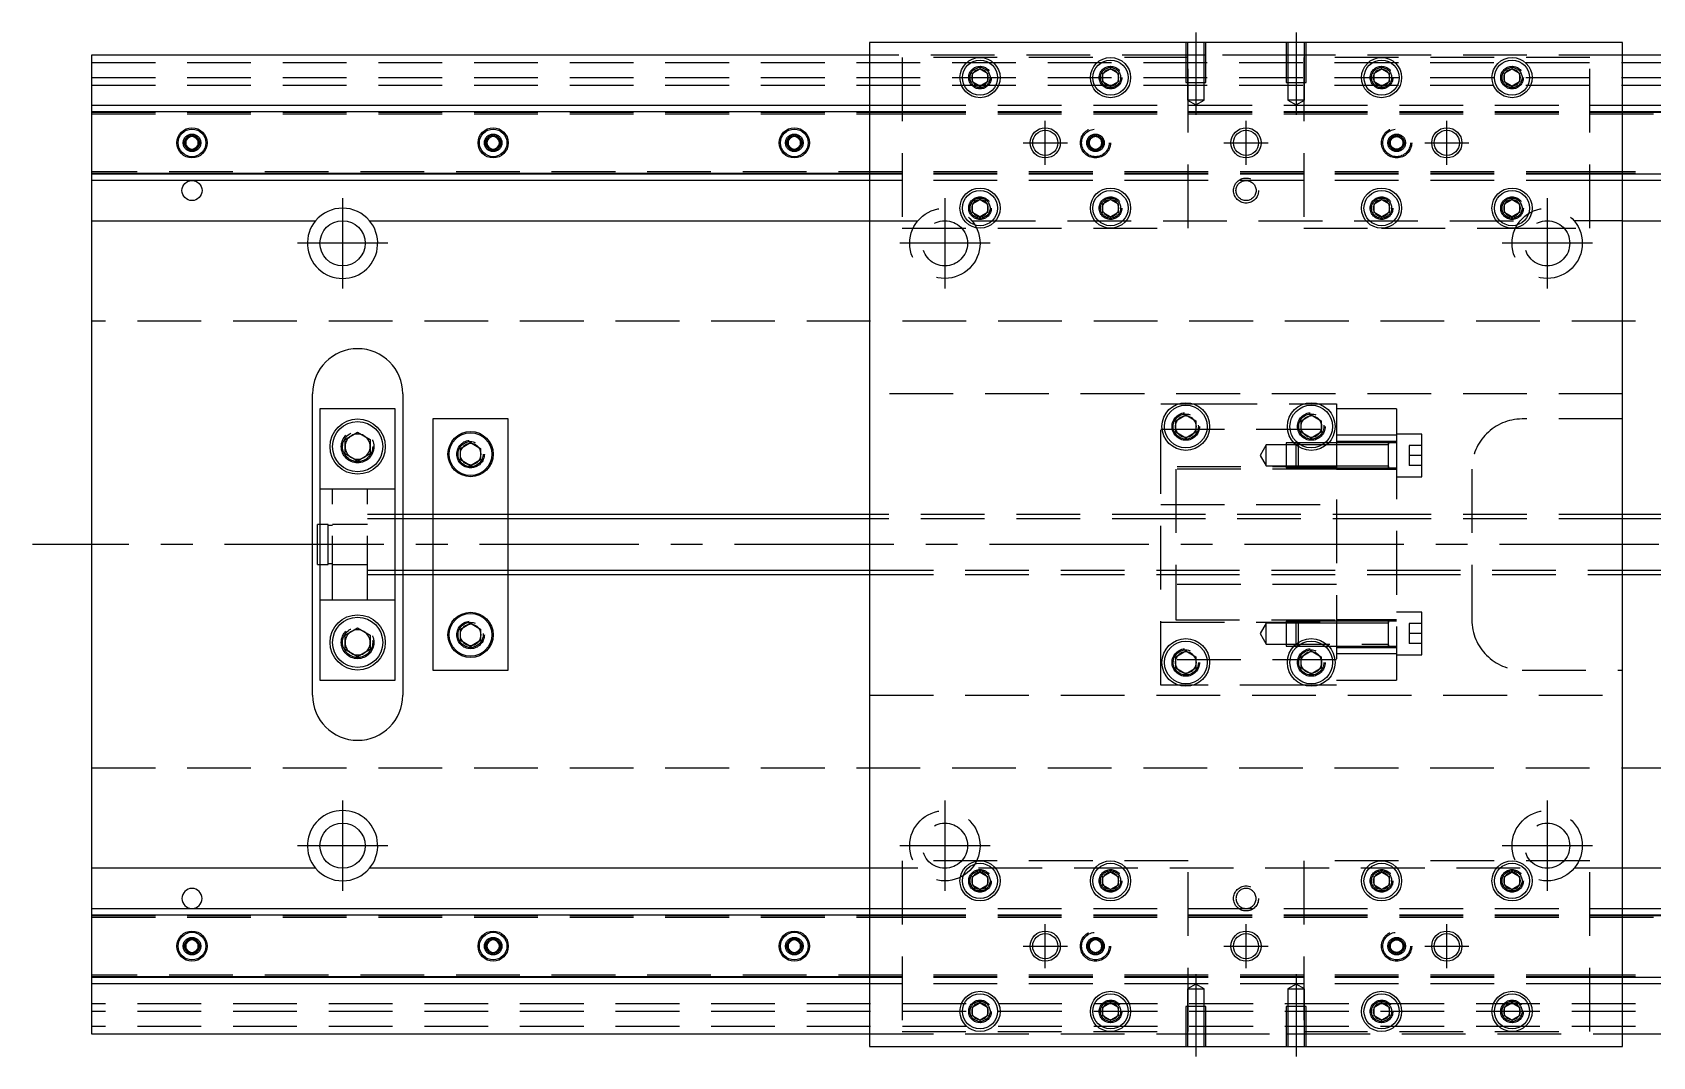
# Model space of a CAD drawing. Extents: x -12 to 611, y -255 to 102.
# Drawn here: x -11.8 to 311, y -102 to 102 of the extents above; entities that cross this region are included whole.
import ezdxf

# ---------------------------------------------------------------- set-up
doc = ezdxf.new("R2010")
doc.units = 0
doc.linetypes.add('CENTER', pattern=[50.8, 31.75, -6.35, 6.35, -6.35])
doc.linetypes.add('DASHED', pattern=[19.05, 12.7, -6.35])
doc.layers.get('0').update_dxf_attribs({"linetype": 'CONTINUOUS'})
doc.layers.add('CENTER', color=1, linetype='CENTER')

msp = doc.modelspace()

# ---------------------------------------------------------------- linework, layer by layer
at = {"color": 7, "linetype": 'CONTINUOUS'}
for p, q in [((0, 97.5), (0, 87.5)), ((155, 97.5), (0, 97.5)), ((305, 100), (155, 100)), ((155, 100), (155, -100)), ((305, -100), (305, 100)), ((460, 97.5), (305, 97.5)), ((175.5, 93.87), (177, 94.73)), ((175.5, 92.13), (175.5, 93.87)), ((177, 94.73), (178.5, 93.87)), ((178.5, 93.87), (178.5, 92.13)), ((201.5, 93.87), (203, 94.73)), ((201.5, 92.13), (201.5, 93.87)), ((203, 94.73), (204.5, 93.87)), ((204.5, 93.87), (204.5, 92.13)), ((255.5, 93.87), (257, 94.73)), ((255.5, 92.13), (255.5, 93.87)), ((257, 94.73), (258.5, 93.87)), ((258.5, 93.87), (258.5, 92.13)), ((281.5, 93.87), (283, 94.73)), ((281.5, 92.13), (281.5, 93.87)), ((283, 94.73), (284.5, 93.87)), ((284.5, 93.87), (284.5, 92.13)), ((177, 91.27), (175.5, 92.13)), ((178.5, 92.13), (177, 91.27)), ((203, 91.27), (201.5, 92.13)), ((204.5, 92.13), (203, 91.27)), ((257, 91.27), (255.5, 92.13)), ((258.5, 92.13), (257, 91.27)), ((283, 91.27), (281.5, 92.13)), ((284.5, 92.13), (283, 91.27)), ((0, 87.5), (155, 87.5)), ((0, 87.5), (0, 86.25)), ((305, 87.5), (460, 87.5)), ((0, 86.25), (0, 73.75)), ((0, 86.25), (155, 86.25)), ((305, 86.25), (460, 86.25)), ((18.75, 80.72), (20, 81.44)), ((18.75, 79.28), (18.75, 80.72)), ((20, 81.44), (21.25, 80.72)), ((21.25, 80.72), (21.25, 79.28)), ((78.75, 80.72), (80, 81.44)), ((78.75, 79.28), (78.75, 80.72)), ((80, 81.44), (81.25, 80.72)), ((81.25, 80.72), (81.25, 79.28)), ((138.75, 80.72), (140, 81.44)), ((138.75, 79.28), (138.75, 80.72)), ((140, 81.44), (141.25, 80.72)), ((141.25, 80.72), (141.25, 79.28)), ((20, 78.56), (18.75, 79.28)), ((21.25, 79.28), (20, 78.56)), ((80, 78.56), (78.75, 79.28)), ((81.25, 79.28), (80, 78.56)), ((140, 78.56), (138.75, 79.28)), ((141.25, 79.28), (140, 78.56)), ((155, 73.75), (0, 73.75)), ((0, 73.75), (0, 72.5)), ((155, 72.5), (0, 72.5)), ((0, 72.5), (0, 64.5)), ((460, 73.75), (305, 73.75)), ((460, 72.5), (305, 72.5)), ((175.5, 67.87), (177, 68.73)), ((175.5, 66.13), (175.5, 67.87)), ((177, 68.73), (178.5, 67.87)), ((178.5, 67.87), (178.5, 66.13)), ((201.5, 67.87), (203, 68.73)), ((201.5, 66.13), (201.5, 67.87)), ((203, 68.73), (204.5, 67.87)), ((204.5, 67.87), (204.5, 66.13)), ((255.5, 67.87), (257, 68.73)), ((255.5, 66.13), (255.5, 67.87)), ((257, 68.73), (258.5, 67.87)), ((258.5, 67.87), (258.5, 66.13)), ((281.5, 67.87), (283, 68.73)), ((281.5, 66.13), (281.5, 67.87)), ((283, 68.73), (284.5, 67.87)), ((284.5, 67.87), (284.5, 66.13)), ((177, 65.27), (175.5, 66.13)), ((178.5, 66.13), (177, 65.27)), ((203, 65.27), (201.5, 66.13)), ((204.5, 66.13), (203, 65.27)), ((257, 65.27), (255.5, 66.13)), ((258.5, 66.13), (257, 65.27)), ((283, 65.27), (281.5, 66.13)), ((284.5, 66.13), (283, 65.27)), ((0, 64.5), (44.64, 64.5)), ((0, 64.5), (0, -64.5)), ((55.36, 64.5), (155, 64.5)), ((305, 64.5), (404.64, 64.5)), ((44, -30), (44, 30)), ((62, 30), (62, 6)), ((60.5, 27), (45.5, 27)), ((45.5, 27), (45.5, -27)), ((60.5, -27), (60.5, 27)), ((68, 25), (68, 6)), ((83, 25), (68, 25)), ((83, 6), (83, 25)), ((216, 24.65), (218, 25.81)), ((216, 22.35), (216, 24.65)), ((218, 25.81), (220, 24.65)), ((220, 24.65), (220, 22.35)), ((241, 24.65), (243, 25.81)), ((241, 22.35), (241, 24.65)), ((243, 25.81), (245, 24.65)), ((245, 24.65), (245, 22.35)), ((50.5, 20.94), (53, 22.39)), ((50.5, 18.06), (50.5, 20.94)), ((53, 22.39), (55.5, 20.94)), ((55.5, 20.94), (55.5, 18.06)), ((73.5, 19.15), (75.5, 20.31)), ((75.5, 20.31), (77.5, 19.15)), ((218, 21.19), (216, 22.35)), ((220, 22.35), (218, 21.19)), ((243, 21.19), (241, 22.35)), ((245, 22.35), (243, 21.19)), ((53, 16.61), (50.5, 18.06)), ((55.5, 18.06), (53, 16.61)), ((73.5, 16.85), (73.5, 19.15)), ((75.5, 15.69), (73.5, 16.85)), ((77.5, 16.85), (75.5, 15.69)), ((77.5, 19.15), (77.5, 16.85)), ((45, -4), (45, 4)), ((45.5, 4), (45, 4)), ((155, 6), (60.5, 6)), ((405, 6), (305, 6)), ((45, -4), (45.5, -4)), ((60.5, -6), (155, -6)), ((62, -6), (62, -30)), ((68, -6), (68, -25)), ((83, -25), (83, -6)), ((305, -6), (405, -6)), ((73.5, -16.85), (75.5, -15.69)), ((75.5, -15.69), (77.5, -16.85)), ((50.5, -18.06), (53, -16.61)), ((50.5, -20.94), (50.5, -18.06)), ((53, -16.61), (55.5, -18.06)), ((55.5, -18.06), (55.5, -20.94)), ((73.5, -19.15), (73.5, -16.85)), ((75.5, -20.31), (73.5, -19.15)), ((77.5, -19.15), (75.5, -20.31)), ((77.5, -16.85), (77.5, -19.15)), ((53, -22.39), (50.5, -20.94)), ((55.5, -20.94), (53, -22.39)), ((216, -22.35), (218, -21.19)), ((216, -24.65), (216, -22.35)), ((218, -21.19), (220, -22.35)), ((220, -22.35), (220, -24.65)), ((241, -22.35), (243, -21.19)), ((241, -24.65), (241, -22.35)), ((243, -21.19), (245, -22.35)), ((245, -22.35), (245, -24.65)), ((68, -25), (83, -25)), ((218, -25.81), (216, -24.65)), ((220, -24.65), (218, -25.81)), ((243, -25.81), (241, -24.65)), ((245, -24.65), (243, -25.81)), ((45.5, -27), (60.5, -27)), ((0, -64.5), (0, -72.5)), ((44.64, -64.5), (0, -64.5)), ((155, -64.5), (55.36, -64.5)), ((404.64, -64.5), (305, -64.5)), ((175.5, -66.13), (177, -65.27)), ((175.5, -67.87), (175.5, -66.13)), ((177, -65.27), (178.5, -66.13)), ((178.5, -66.13), (178.5, -67.87)), ((201.5, -66.13), (203, -65.27)), ((201.5, -67.87), (201.5, -66.13)), ((203, -65.27), (204.5, -66.13)), ((204.5, -66.13), (204.5, -67.87)), ((255.5, -66.13), (257, -65.27)), ((255.5, -67.87), (255.5, -66.13)), ((257, -65.27), (258.5, -66.13)), ((258.5, -66.13), (258.5, -67.87)), ((281.5, -66.13), (283, -65.27)), ((281.5, -67.87), (281.5, -66.13)), ((283, -65.27), (284.5, -66.13)), ((284.5, -66.13), (284.5, -67.87)), ((177, -68.73), (175.5, -67.87)), ((178.5, -67.87), (177, -68.73)), ((203, -68.73), (201.5, -67.87)), ((204.5, -67.87), (203, -68.73)), ((257, -68.73), (255.5, -67.87)), ((258.5, -67.87), (257, -68.73)), ((283, -68.73), (281.5, -67.87)), ((284.5, -67.87), (283, -68.73)), ((0, -72.5), (155, -72.5)), ((0, -72.5), (0, -73.75)), ((0, -73.75), (155, -73.75)), ((0, -73.75), (0, -86.25)), ((305, -72.5), (460, -72.5)), ((305, -73.75), (460, -73.75)), ((18.75, -79.28), (20, -78.56)), ((18.75, -80.72), (18.75, -79.28)), ((20, -78.56), (21.25, -79.28)), ((21.25, -79.28), (21.25, -80.72)), ((78.75, -79.28), (80, -78.56)), ((78.75, -80.72), (78.75, -79.28)), ((80, -78.56), (81.25, -79.28)), ((81.25, -79.28), (81.25, -80.72)), ((138.75, -79.28), (140, -78.56)), ((138.75, -80.72), (138.75, -79.28)), ((140, -78.56), (141.25, -79.28)), ((141.25, -79.28), (141.25, -80.72)), ((20, -81.44), (18.75, -80.72)), ((21.25, -80.72), (20, -81.44)), ((80, -81.44), (78.75, -80.72)), ((81.25, -80.72), (80, -81.44)), ((140, -81.44), (138.75, -80.72)), ((141.25, -80.72), (140, -81.44)), ((0, -86.25), (0, -87.5)), ((155, -86.25), (0, -86.25)), ((460, -86.25), (305, -86.25)), ((155, -87.5), (0, -87.5)), ((0, -87.5), (0, -97.5)), ((460, -87.5), (305, -87.5)), ((175.5, -92.13), (177, -91.27)), ((175.5, -93.87), (175.5, -92.13)), ((177, -91.27), (178.5, -92.13)), ((178.5, -92.13), (178.5, -93.87)), ((201.5, -92.13), (203, -91.27)), ((201.5, -93.87), (201.5, -92.13)), ((203, -91.27), (204.5, -92.13)), ((204.5, -92.13), (204.5, -93.87)), ((255.5, -92.13), (257, -91.27)), ((255.5, -93.87), (255.5, -92.13)), ((257, -91.27), (258.5, -92.13)), ((258.5, -92.13), (258.5, -93.87)), ((281.5, -92.13), (283, -91.27)), ((281.5, -93.87), (281.5, -92.13)), ((283, -91.27), (284.5, -92.13)), ((284.5, -92.13), (284.5, -93.87)), ((177, -94.73), (175.5, -93.87)), ((178.5, -93.87), (177, -94.73)), ((203, -94.73), (201.5, -93.87)), ((204.5, -93.87), (203, -94.73)), ((257, -94.73), (255.5, -93.87)), ((258.5, -93.87), (257, -94.73)), ((283, -94.73), (281.5, -93.87)), ((284.5, -93.87), (283, -94.73)), ((0, -97.5), (155, -97.5)), ((155, -100), (305, -100)), ((305, -97.5), (460, -97.5))]:
    msp.add_line(p, q, dxfattribs=at)
at = {"color": 3, "linetype": 'DASHED'}
for p, q in [((218, 97.5), (155, 97.5)), ((161.5, 97), (161.5, 63)), ((218.5, 97), (161.5, 97)), ((218, 100), (218, 92)), ((222, 97.5), (218, 97.5)), ((218.35, 100), (218.35, 92)), ((218.5, 63), (218.5, 97)), ((221.65, 92), (221.65, 100)), ((222, 92), (222, 100)), ((238, 97.5), (222, 97.5)), ((238, 100), (238, 92)), ((242, 97.5), (238, 97.5)), ((238.35, 100), (238.35, 92)), ((298.5, 97), (241.5, 97)), ((241.5, 97), (241.5, 63)), ((241.65, 92), (241.65, 100)), ((242, 92), (242, 100)), ((305, 97.5), (242, 97.5)), ((298.5, 63), (298.5, 97)), ((0, 96), (460, 96)), ((0, 93), (460, 93)), ((0, 91.5), (460, 91.5)), ((175, 93), (175.03, 93.35)), ((204.97, 93.33), (205, 93)), ((218, 92), (222, 92)), ((218.35, 92), (218.35, 88.5)), ((221.65, 88.5), (221.65, 92)), ((238, 92), (242, 92)), ((238.35, 92), (238.35, 88.5)), ((241.65, 88.5), (241.65, 92)), ((258.97, 93.33), (259, 93)), ((281, 93), (281.03, 93.35)), ((155, 87.5), (161.5, 87.5)), ((161.5, 87.5), (218.5, 87.5)), ((221.65, 88.5), (218.35, 88.5)), ((218.35, 88.5), (220, 87.55)), ((218.5, 87.5), (241.5, 87.5)), ((220, 87.55), (221.65, 88.5)), ((241.65, 88.5), (238.35, 88.5)), ((238.35, 88.5), (240, 87.55)), ((240, 87.55), (241.65, 88.5)), ((241.5, 87.5), (298.5, 87.5)), ((298.5, 87.5), (305, 87.5)), ((0, 86.11), (155, 86.11)), ((0, 86.1), (161.5, 86.1)), ((0, 85.8), (161.5, 85.8)), ((155, 86.25), (161.5, 86.25)), ((155, 86.11), (161.5, 86.11)), ((161.5, 86.25), (218.5, 86.25)), ((161.5, 86.11), (218.5, 86.11)), ((161.5, 86.1), (218.5, 86.1)), ((161.5, 86.1), (218.5, 86.1)), ((161.5, 85.8), (218.5, 85.8)), ((161.5, 85.8), (218.5, 85.8)), ((218.5, 86.25), (241.5, 86.25)), ((218.5, 86.11), (241.5, 86.11)), ((218.5, 86.1), (241.5, 86.1)), ((218.5, 85.8), (241.5, 85.8)), ((241.5, 86.25), (298.5, 86.25)), ((241.5, 86.11), (298.5, 86.11)), ((241.5, 86.1), (298.5, 86.1)), ((241.5, 86.1), (298.5, 86.1)), ((241.5, 85.8), (298.5, 85.8)), ((241.5, 85.8), (298.5, 85.8)), ((298.5, 86.25), (305, 86.25)), ((298.5, 86.11), (305, 86.11)), ((298.5, 86.1), (460, 86.1)), ((298.5, 85.8), (460, 85.8)), ((305, 86.11), (460, 86.11)), ((198.75, 80.72), (200, 81.44)), ((198.75, 79.28), (198.75, 80.72)), ((200, 81.44), (201.25, 80.72)), ((201.25, 80.72), (201.25, 79.28)), ((258.75, 80.72), (260, 81.44)), ((258.75, 79.28), (258.75, 80.72)), ((260, 81.44), (261.25, 80.72)), ((261.25, 80.72), (261.25, 79.28)), ((21.48, 80.26), (21.5, 80)), ((78.5, 80), (78.52, 80.22)), ((141.48, 80.26), (141.5, 80)), ((200, 78.56), (198.75, 79.28)), ((201.25, 79.28), (200, 78.56)), ((201.48, 80.26), (201.5, 80)), ((258.5, 80), (258.52, 80.25)), ((260, 78.56), (258.75, 79.28)), ((261.25, 79.28), (260, 78.56)), ((161.5, 74.2), (0, 74.2)), ((161.5, 73.9), (0, 73.9)), ((155, 73.89), (0, 73.89)), ((161.5, 73.89), (155, 73.89)), ((161.5, 73.75), (155, 73.75)), ((161.5, 72.5), (155, 72.5)), ((218.5, 74.2), (161.5, 74.2)), ((218.5, 73.9), (161.5, 73.9)), ((218.5, 73.89), (161.5, 73.89)), ((218.5, 73.75), (161.5, 73.75)), ((218.5, 72.5), (161.5, 72.5)), ((241.5, 74.2), (218.5, 74.2)), ((241.5, 73.9), (218.5, 73.9)), ((241.5, 73.89), (218.5, 73.89)), ((241.5, 73.75), (218.5, 73.75)), ((241.5, 72.5), (218.5, 72.5)), ((298.5, 74.2), (241.5, 74.2)), ((298.5, 73.9), (241.5, 73.9)), ((298.5, 73.89), (241.5, 73.89)), ((298.5, 73.75), (241.5, 73.75)), ((298.5, 72.5), (241.5, 72.5)), ((460, 74.2), (298.5, 74.2)), ((460, 73.9), (298.5, 73.9)), ((305, 73.89), (298.5, 73.89)), ((305, 73.75), (298.5, 73.75)), ((305, 72.5), (298.5, 72.5)), ((460, 73.89), (305, 73.89)), ((178.97, 67.33), (179, 67)), ((201, 67), (201.02, 67.3)), ((258.97, 67.33), (259, 67)), ((284.97, 67.33), (285, 67)), ((155, 64.5), (164.64, 64.5)), ((161.5, 63), (218.5, 63)), ((175.36, 64.5), (284.64, 64.5)), ((241.5, 63), (257, 63)), ((257, 63), (283, 63)), ((283, 63), (298.5, 63)), ((305, 64.5), (295.36, 64.5)), ((460, 44.5), (0, 44.5)), ((305, 30), (155, 30)), ((213, 28), (216.48, 28)), ((213, -28), (213, 28)), ((216.48, 28), (219.52, 28)), ((219.52, 28), (241.48, 28)), ((241.48, 28), (244.52, 28)), ((244.52, 28), (248, 28)), ((248, 28), (248, -28)), ((260, 27), (248, 27)), ((260, 27), (260, 21.75)), ((213, 23), (248, 23)), ((220.48, 23.79), (220.5, 23.5)), ((245.48, 23.79), (245.5, 23.5)), ((305, 25), (285, 25)), ((50, 19.5), (50.02, 19.85)), ((234, 19.85), (232.79, 17.75)), ((234, 15.65), (234, 19.85)), ((238, 19.85), (234, 19.85)), ((238, 20.25), (238, 15.25)), ((239.53, 20.25), (238, 20.25)), ((240, 19.85), (238, 19.85)), ((240.26, 20.25), (239.53, 20.25)), ((240.34, 20.19), (240, 19.85)), ((240, 19.82), (240, 19.85)), ((240.82, 19.85), (240, 19.85)), ((240, 15.65), (240, 19.82)), ((240.4, 20.25), (240.26, 20.25)), ((240.4, 20.25), (240.34, 20.19)), ((240.4, 20.25), (240.4, 20.14)), ((245.74, 20.25), (240.4, 20.25)), ((245.74, 20.25), (240.4, 20.25)), ((240.4, 20.14), (240.4, 19.52)), ((240.4, 19.52), (240.4, 15.25)), ((245.18, 19.85), (240.82, 19.85)), ((246.04, 19.85), (245.18, 19.85)), ((246.47, 20.25), (245.74, 20.25)), ((248, 19.85), (246.04, 19.85)), ((248, 20.25), (246.47, 20.25)), ((248, 20.25), (246.47, 20.25)), ((260, 21.75), (248, 21.75)), ((260, 20.5), (248, 20.5)), ((258.4, 20.25), (248, 20.25)), ((258.4, 19.85), (248, 19.85)), ((260, 20.25), (258.39, 20.25)), ((258.4, 15.25), (258.4, 20.25)), ((258.4, 19.85), (258.4, 20.25)), ((258.4, 15.25), (258.4, 20.25)), ((258.4, 20), (258.4, 20.25)), ((258.4, 20.25), (258.4, 20)), ((258.4, 15.51), (258.4, 20)), ((258.4, 15.65), (258.4, 19.85)), ((265, 22), (260, 22)), ((260, 21.75), (260, -21.75)), ((262.5, 19.75), (262.5, 17.75)), ((265, 19.75), (262.5, 19.75)), ((265, 13.5), (265, 22)), ((73, 18), (73.01, 18.25)), ((232.79, 17.75), (234, 15.65)), ((262.5, 17.75), (262.5, 15.75)), ((265, 17.75), (262.5, 17.75)), ((248, 15.5), (213, 15.5)), ((216, 15), (216, -15)), ((248, 15), (216, 15)), ((234, 15.65), (238, 15.65)), ((238, 15.65), (240, 15.65)), ((238, 15.25), (240.4, 15.25)), ((240, 15.65), (248, 15.65)), ((240, 15.65), (240.4, 15.25)), ((240.4, 15.25), (248, 15.25)), ((248, 15.65), (258.4, 15.65)), ((248, 15.25), (258.4, 15.25)), ((248, 15), (260, 15)), ((258.39, 15.25), (260, 15.25)), ((258.4, 15.25), (258.4, 15.65)), ((258.4, 15.25), (258.4, 15.51)), ((258.4, 15.51), (258.4, 15.25)), ((260, 13.5), (265, 13.5)), ((265, 15.75), (262.5, 15.75)), ((275, 15), (275, -15)), ((48, 11), (45.5, 11)), ((48, -11), (48, 11)), ((55, 11), (48, 11)), ((55, -11), (55, 11)), ((60.5, 11), (55, 11)), ((213, 8), (248, 8)), ((47.1, 4), (45.5, 4)), ((47.1, -4), (47.1, 4)), ((48, 3.8), (47.1, 3.8)), ((55, 4), (48, 4)), ((60.5, 6), (55, 6)), ((60.5, 5.12), (55, 5.12)), ((62, 6), (62, 5.12)), ((62, 5.12), (62, -5.13)), ((68, 6), (68, -6)), ((83, -6), (83, 6)), ((216, 6), (155, 6)), ((216, 5.12), (155, 5.12)), ((260, 6), (216, 6)), ((260, 5.12), (216, 5.12)), ((305, 6), (260, 6)), ((305, 5.12), (260, 5.12)), ((45.5, -4), (47.1, -4)), ((47.1, -3.8), (48, -3.8)), ((48, -4), (55, -4)), ((55, -5.13), (60.5, -5.13)), ((55, -6), (60.5, -6)), ((62, -5.13), (62, -6)), ((155, -5.13), (216, -5.13)), ((155, -6), (216, -6)), ((216, -5.13), (260, -5.13)), ((216, -6), (260, -6)), ((260, -5.13), (305, -5.13)), ((260, -6), (305, -6)), ((248, -8), (213, -8)), ((45.5, -11), (48, -11)), ((48, -11), (55, -11)), ((55, -11), (60.5, -11)), ((213, -15.5), (248, -15.5)), ((216, -15), (248, -15)), ((234, -15.65), (232.79, -17.75)), ((234, -19.85), (234, -15.65)), ((238, -15.65), (234, -15.65)), ((238, -15.25), (238, -20.25)), ((240.4, -15.25), (238, -15.25)), ((240, -15.65), (238, -15.65)), ((240.4, -15.25), (240, -15.65)), ((240, -19.85), (240, -15.65)), ((248, -15.65), (240, -15.65)), ((240.4, -15.25), (240.4, -19.52)), ((248, -15.25), (240.4, -15.25)), ((248, -15.25), (240.4, -15.25)), ((260, -15), (248, -15)), ((258.4, -15.25), (248, -15.25)), ((258.4, -15.65), (248, -15.65)), ((260, -15.25), (258.39, -15.25)), ((258.4, -20.25), (258.4, -15.25)), ((258.4, -20.25), (258.4, -15.25)), ((258.4, -15.51), (258.4, -15.25)), ((258.4, -15.25), (258.4, -15.51)), ((258.4, -20), (258.4, -15.51)), ((265, -13.5), (260, -13.5)), ((262.5, -15.75), (262.5, -17.75)), ((265, -15.75), (262.5, -15.75)), ((265, -22), (265, -13.5)), ((55.98, -19.14), (56, -19.5)), ((77.98, -17.71), (78, -18)), ((232.79, -17.75), (234, -19.85)), ((262.5, -17.75), (262.5, -19.75)), ((265, -17.75), (262.5, -17.75)), ((234, -19.85), (258.4, -19.85)), ((238, -20.25), (239.53, -20.25)), ((239.53, -20.25), (240.26, -20.25)), ((240, -19.85), (240.34, -20.19)), ((240.26, -20.25), (240.4, -20.25)), ((240.34, -20.19), (240.4, -20.25)), ((240.4, -19.52), (240.4, -20.14)), ((240.4, -20.14), (240.4, -20.25)), ((240.4, -20.25), (245.74, -20.25)), ((245.74, -20.25), (246.47, -20.25)), ((246.47, -20.25), (248, -20.25)), ((246.47, -20.25), (248, -20.25)), ((248, -20.25), (258.4, -20.25)), ((248, -20.5), (260, -20.5)), ((260, -21.75), (248, -21.75)), ((260, -21.75), (248, -21.75)), ((258.39, -20.25), (260, -20.25)), ((258.4, -20.25), (258.4, -20)), ((258.4, -20), (258.4, -20.25)), ((258.4, -20.25), (258.4, -20.25)), ((260, -21.75), (260, -27)), ((260, -22), (265, -22)), ((265, -19.75), (262.5, -19.75)), ((248, -23), (213, -23)), ((215.5, -23.5), (215.52, -23.2)), ((240.5, -23.5), (240.52, -23.2)), ((285, -25), (305, -25)), ((216.48, -28), (213, -28)), ((219.52, -28), (216.48, -28)), ((241.48, -28), (219.52, -28)), ((244.52, -28), (241.48, -28)), ((248, -28), (244.52, -28)), ((248, -27), (260, -27)), ((155, -30), (305, -30)), ((0, -44.5), (460, -44.5)), ((164.64, -64.5), (155, -64.5)), ((218.5, -63), (161.5, -63)), ((161.5, -63), (161.5, -97)), ((284.64, -64.5), (175.36, -64.5)), ((218.5, -97), (218.5, -63)), ((241.5, -63), (241.5, -97)), ((298.5, -63), (241.5, -63)), ((305, -64.5), (295.36, -64.5)), ((298.5, -97), (298.5, -63)), ((175, -67), (175.03, -66.65)), ((204.97, -66.67), (205, -67)), ((255, -67), (255.02, -66.7)), ((281, -67), (281.03, -66.65)), ((0, -73.89), (155, -73.89)), ((0, -73.9), (161.5, -73.9)), ((0, -74.2), (161.5, -74.2)), ((155, -72.5), (161.5, -72.5)), ((155, -73.75), (161.5, -73.75)), ((155, -73.89), (161.5, -73.89)), ((161.5, -72.5), (218.5, -72.5)), ((161.5, -73.75), (218.5, -73.75)), ((161.5, -73.89), (218.5, -73.89)), ((161.5, -73.9), (218.5, -73.9)), ((161.5, -74.2), (218.5, -74.2)), ((218.5, -72.5), (241.5, -72.5)), ((218.5, -73.75), (241.5, -73.75)), ((218.5, -73.89), (241.5, -73.89)), ((218.5, -73.9), (241.5, -73.9)), ((218.5, -74.2), (241.5, -74.2)), ((241.5, -72.5), (298.5, -72.5)), ((241.5, -73.75), (298.5, -73.75)), ((241.5, -73.89), (298.5, -73.89)), ((241.5, -73.9), (298.5, -73.9)), ((241.5, -74.2), (298.5, -74.2)), ((298.5, -72.5), (305, -72.5)), ((298.5, -73.75), (305, -73.75)), ((298.5, -73.89), (305, -73.89)), ((298.5, -73.9), (460, -73.9)), ((298.5, -74.2), (460, -74.2)), ((305, -73.89), (460, -73.89)), ((18.5, -80), (18.52, -79.78)), ((78.5, -80), (78.52, -79.78)), ((138.5, -80), (138.52, -79.78)), ((198.5, -80), (198.52, -79.78)), ((198.75, -79.28), (200, -78.56)), ((198.75, -80.72), (198.75, -79.28)), ((200, -78.56), (201.25, -79.28)), ((201.25, -79.28), (201.25, -80.72)), ((258.5, -80), (258.52, -79.75)), ((258.75, -79.28), (260, -78.56)), ((258.75, -80.72), (258.75, -79.28)), ((260, -78.56), (261.25, -79.28)), ((261.25, -79.28), (261.25, -80.72)), ((200, -81.44), (198.75, -80.72)), ((201.25, -80.72), (200, -81.44)), ((260, -81.44), (258.75, -80.72)), ((261.25, -80.72), (260, -81.44)), ((161.5, -85.8), (0, -85.8)), ((161.5, -86.1), (0, -86.1)), ((155, -86.11), (0, -86.11)), ((161.5, -86.11), (155, -86.11)), ((161.5, -86.25), (155, -86.25)), ((218.5, -85.8), (161.5, -85.8)), ((218.5, -85.8), (161.5, -85.8)), ((218.5, -86.1), (161.5, -86.1)), ((218.5, -86.1), (161.5, -86.1)), ((218.5, -86.11), (161.5, -86.11)), ((218.5, -86.25), (161.5, -86.25)), ((241.5, -85.8), (218.5, -85.8)), ((241.5, -86.1), (218.5, -86.1)), ((241.5, -86.11), (218.5, -86.11)), ((241.5, -86.25), (218.5, -86.25)), ((298.5, -85.8), (241.5, -85.8)), ((298.5, -85.8), (241.5, -85.8)), ((298.5, -86.1), (241.5, -86.1)), ((298.5, -86.1), (241.5, -86.1)), ((298.5, -86.11), (241.5, -86.11)), ((298.5, -86.25), (241.5, -86.25)), ((460, -85.8), (298.5, -85.8)), ((460, -86.1), (298.5, -86.1)), ((305, -86.11), (298.5, -86.11)), ((305, -86.25), (298.5, -86.25)), ((460, -86.11), (305, -86.11)), ((161.5, -87.5), (155, -87.5)), ((218.5, -87.5), (161.5, -87.5)), ((220, -87.55), (218.35, -88.5)), ((218.35, -88.5), (220, -88.5)), ((218.35, -88.5), (218.35, -92)), ((241.5, -87.5), (218.5, -87.5)), ((221.65, -88.5), (220, -87.55)), ((220, -88.5), (221.65, -88.5)), ((221.65, -92), (221.65, -88.5)), ((240, -87.55), (238.35, -88.5)), ((238.35, -88.5), (240, -88.5)), ((238.35, -88.5), (238.35, -92)), ((241.65, -88.5), (240, -87.55)), ((240, -88.5), (241.65, -88.5)), ((298.5, -87.5), (241.5, -87.5)), ((241.65, -92), (241.65, -88.5)), ((305, -87.5), (298.5, -87.5)), ((460, -91.5), (0, -91.5)), ((460, -93), (0, -93)), ((178.97, -92.67), (179, -93)), ((204.97, -92.67), (205, -93)), ((222, -92), (218, -92)), ((218, -92), (218, -100)), ((218.35, -92), (218.35, -100)), ((221.65, -100), (221.65, -92)), ((222, -100), (222, -92)), ((242, -92), (238, -92)), ((238, -92), (238, -100)), ((238.35, -92), (238.35, -100)), ((241.65, -100), (241.65, -92)), ((242, -100), (242, -92)), ((255, -93), (255.02, -92.7)), ((284.97, -92.67), (285, -93)), ((460, -96), (0, -96)), ((155, -97.5), (218, -97.5)), ((161.5, -97), (218.5, -97)), ((218, -97.5), (222, -97.5)), ((222, -97.5), (238, -97.5)), ((238, -97.5), (242, -97.5)), ((241.5, -97), (298.5, -97)), ((242, -97.5), (305, -97.5))]:
    msp.add_line(p, q, dxfattribs=at)
at = {"color": 3, "linetype": 'CONTINUOUS'}
for p, q in [((155, 5.12), (60.5, 5.12)), ((405, 5.12), (305, 5.12)), ((60.5, -5.13), (155, -5.13)), ((305, -5.13), (405, -5.13))]:
    msp.add_line(p, q, dxfattribs=at)
at = {"color": 7, "linetype": 'CONTINUOUS'}
for centre, radius in [((177, 93), 4), ((203, 93), 4), ((257, 93), 4), ((283, 93), 4), ((177, 93), 3.5), ((203, 93), 3.5), ((257, 93), 3.5), ((283, 93), 3.5), ((20, 80), 3), ((20, 80), 2.75), ((80, 80), 3), ((80, 80), 2.75), ((140, 80), 3), ((140, 80), 2.75), ((190, 80), 2.5), ((230, 80), 3), ((230, 80), 2.5), ((270, 80), 2.5), ((20, 70.5), 2), ((177, 67), 4), ((177, 67), 3.5), ((203, 67), 4), ((203, 67), 3.5), ((257, 67), 4), ((257, 67), 3.5), ((283, 67), 4), ((283, 67), 3.5), ((50, 60), 4.5), ((218, 23.5), 4.75), ((218, 23.5), 4.25), ((243, 23.5), 4.75), ((243, 23.5), 4.25), ((53, 19.5), 5.5), ((53, 19.5), 5), ((75.5, 18), 4.5), ((75.5, 18), 4.25), ((53, -19.5), 5.5), ((53, -19.5), 5), ((75.5, -18), 4.5), ((75.5, -18), 4.25), ((218, -23.5), 4.75), ((218, -23.5), 4.25), ((243, -23.5), 4.75), ((243, -23.5), 4.25), ((50, -60), 4.5), ((177, -67), 4), ((177, -67), 3.5), ((203, -67), 4), ((203, -67), 3.5), ((257, -67), 4), ((257, -67), 3.5), ((283, -67), 4), ((283, -67), 3.5), ((20, -80), 3), ((20, -80), 2.75), ((80, -80), 3), ((80, -80), 2.75), ((140, -80), 3), ((140, -80), 2.75), ((230, -80), 3), ((190, -80), 2.5), ((230, -80), 2.5), ((270, -80), 2.5), ((177, -93), 4), ((177, -93), 3.5), ((203, -93), 4), ((203, -93), 3.5), ((257, -93), 4), ((257, -93), 3.5), ((283, -93), 4), ((283, -93), 3.5)]:
    msp.add_circle(centre, radius, dxfattribs=at)
at = {"color": 3, "linetype": 'DASHED'}
for centre, radius in [((177, 93), 2.25), ((177, 93), 2), ((203, 93), 2.25), ((203, 93), 2), ((257, 93), 2.25), ((257, 93), 2), ((283, 93), 2.25), ((283, 93), 2), ((20, 80), 1.75), ((20, 80), 1.5), ((80, 80), 1.75), ((80, 80), 1.5), ((140, 80), 1.75), ((140, 80), 1.5), ((200, 80), 3), ((200, 80), 2.75), ((200, 80), 1.75), ((200, 80), 1.5), ((260, 80), 3), ((260, 80), 2.75), ((260, 80), 1.75), ((260, 80), 1.5), ((260, 80), 1.25), ((230, 70.5), 2.5), ((230, 70.5), 2), ((177, 67), 2.25), ((177, 67), 2), ((203, 67), 2.25), ((203, 67), 2), ((257, 67), 2.25), ((257, 67), 2), ((283, 67), 2.25), ((283, 67), 2), ((170, 60), 7), ((290, 60), 7), ((170, 60), 4.5), ((290, 60), 4.5), ((218, 23.5), 2.75), ((218, 23.5), 2.5), ((243, 23.5), 2.75), ((243, 23.5), 2.5), ((53, 19.5), 3.25), ((53, 19.5), 3), ((75.5, 18), 2.75), ((75.5, 18), 2.5), ((75.5, -18), 2.75), ((75.5, -18), 2.5), ((53, -19.5), 3.25), ((53, -19.5), 3), ((218, -23.5), 2.75), ((218, -23.5), 2.5), ((243, -23.5), 2.75), ((243, -23.5), 2.5), ((170, -60), 7), ((290, -60), 7), ((170, -60), 4.5), ((290, -60), 4.5), ((177, -67), 2.25), ((177, -67), 2), ((203, -67), 2.25), ((203, -67), 2), ((257, -67), 2.25), ((257, -67), 2), ((283, -67), 2.25), ((283, -67), 2), ((230, -70.5), 2.5), ((200, -80), 3), ((200, -80), 2.75), ((260, -80), 3), ((260, -80), 2.75), ((20, -80), 1.75), ((20, -80), 1.5), ((80, -80), 1.75), ((80, -80), 1.5), ((140, -80), 1.75), ((140, -80), 1.5), ((200, -80), 1.75), ((200, -80), 1.5), ((260, -80), 1.75), ((260, -80), 1.5), ((260, -80), 1.25), ((177, -93), 2.25), ((177, -93), 2), ((203, -93), 2.25), ((203, -93), 2), ((257, -93), 2.25), ((257, -93), 2), ((283, -93), 2.25), ((283, -93), 2)]:
    msp.add_circle(centre, radius, dxfattribs=at)
at = {"color": 3, "linetype": 'CONTINUOUS'}
for centre in [(190, 80), (270, 80), (190, -80), (270, -80)]:
    msp.add_circle(centre, 3, dxfattribs=at)
at = {"color": 7, "linetype": 'CONTINUOUS'}
for centre, radius, start, end in [((177, 93), 1.65, 155.38, 180), ((177, 93), 1.65, 144.62, 155.38), ((177, 93), 1.65, 95.38, 144.62), ((177, 93), 1.65, 84.62, 95.38), ((177, 93), 1.65, 35.38, 84.62), ((177, 93), 1.65, 24.62, 35.38), ((177, 93), 1.65, 335.38, 24.62), ((203, 93), 1.65, 155.38, 180), ((203, 93), 1.65, 144.62, 155.38), ((203, 93), 1.65, 95.38, 144.62), ((203, 93), 1.65, 84.62, 95.38), ((203, 93), 1.65, 35.38, 84.62), ((203, 93), 1.65, 24.62, 35.38), ((203, 93), 1.65, 335.38, 24.62), ((257, 93), 1.65, 155.38, 180), ((257, 93), 1.65, 144.62, 155.38), ((257, 93), 1.65, 95.38, 144.62), ((257, 93), 1.65, 84.62, 95.38), ((257, 93), 1.65, 35.38, 84.62), ((257, 93), 1.65, 24.62, 35.38), ((257, 93), 1.65, 335.38, 24.62), ((283, 93), 1.65, 155.38, 180), ((283, 93), 1.65, 144.62, 155.38), ((283, 93), 1.65, 95.38, 144.62), ((283, 93), 1.65, 84.62, 95.38), ((283, 93), 1.65, 35.38, 84.62), ((283, 93), 1.65, 24.62, 35.38), ((283, 93), 1.65, 335.38, 24.62), ((177, 93), 1.65, 180, 204.62), ((177, 93), 1.65, 204.62, 215.38), ((177, 93), 1.65, 215.38, 264.62), ((177, 93), 1.65, 264.62, 275.38), ((177, 93), 1.65, 275.38, 324.62), ((177, 93), 1.65, 324.62, 335.38), ((203, 93), 1.65, 180, 204.62), ((203, 93), 1.65, 204.62, 215.38), ((203, 93), 1.65, 215.38, 264.62), ((203, 93), 1.65, 264.62, 275.38), ((203, 93), 1.65, 275.38, 324.62), ((203, 93), 1.65, 324.62, 335.38), ((257, 93), 1.65, 180, 204.62), ((257, 93), 1.65, 204.62, 215.38), ((257, 93), 1.65, 215.38, 264.62), ((257, 93), 1.65, 264.62, 275.38), ((257, 93), 1.65, 275.38, 324.62), ((257, 93), 1.65, 324.62, 335.38), ((283, 93), 1.65, 180, 204.62), ((283, 93), 1.65, 204.62, 215.38), ((283, 93), 1.65, 215.38, 264.62), ((283, 93), 1.65, 264.62, 275.38), ((283, 93), 1.65, 275.38, 324.62), ((283, 93), 1.65, 324.62, 335.38), ((20, 80), 1.25, 120, 180), ((20, 80), 1.25, 60, 120), ((20, 80), 1.25, 0, 60), ((80, 80), 1.25, 120, 180), ((80, 80), 1.25, 60, 120), ((80, 80), 1.25, 0, 60), ((140, 80), 1.25, 120, 180), ((140, 80), 1.25, 60, 120), ((140, 80), 1.25, 0, 60), ((20, 80), 1.25, 180, 240), ((20, 80), 1.25, 240, 300), ((20, 80), 1.25, 300, 0), ((80, 80), 1.25, 180, 240), ((80, 80), 1.25, 240, 300), ((80, 80), 1.25, 300, 0), ((140, 80), 1.25, 180, 240), ((140, 80), 1.25, 240, 300), ((140, 80), 1.25, 300, 0), ((177, 67), 1.65, 144.62, 155.38), ((177, 67), 1.65, 95.38, 144.62), ((177, 67), 1.65, 84.62, 95.38), ((177, 67), 1.65, 35.38, 84.62), ((177, 67), 1.65, 24.62, 35.38), ((203, 67), 1.65, 144.62, 155.38), ((203, 67), 1.65, 95.38, 144.62), ((203, 67), 1.65, 84.62, 95.38), ((203, 67), 1.65, 35.38, 84.62), ((203, 67), 1.65, 24.62, 35.38), ((257, 67), 1.65, 144.62, 155.38), ((257, 67), 1.65, 95.38, 144.62), ((257, 67), 1.65, 84.62, 95.38), ((257, 67), 1.65, 35.38, 84.62), ((257, 67), 1.65, 24.62, 35.38), ((283, 67), 1.65, 144.62, 155.38), ((283, 67), 1.65, 95.38, 144.62), ((283, 67), 1.65, 84.62, 95.38), ((283, 67), 1.65, 35.38, 84.62), ((283, 67), 1.65, 24.62, 35.38), ((50, 60), 7, 40.0052, 139.9948), ((177, 67), 1.65, 155.38, 180), ((177, 67), 1.65, 180, 204.62), ((177, 67), 1.65, 204.62, 215.38), ((177, 67), 1.65, 215.38, 264.62), ((177, 67), 1.65, 264.62, 275.38), ((177, 67), 1.65, 275.38, 324.62), ((177, 67), 1.65, 324.62, 335.38), ((177, 67), 1.65, 335.38, 24.62), ((203, 67), 1.65, 155.38, 180), ((203, 67), 1.65, 180, 204.62), ((203, 67), 1.65, 204.62, 215.38), ((203, 67), 1.65, 215.38, 264.62), ((203, 67), 1.65, 264.62, 275.38), ((203, 67), 1.65, 275.38, 324.62), ((203, 67), 1.65, 324.62, 335.38), ((203, 67), 1.65, 335.38, 24.62), ((257, 67), 1.65, 155.38, 180), ((257, 67), 1.65, 180, 204.62), ((257, 67), 1.65, 204.62, 215.38), ((257, 67), 1.65, 215.38, 264.62), ((257, 67), 1.65, 264.62, 275.38), ((257, 67), 1.65, 275.38, 324.62), ((257, 67), 1.65, 324.62, 335.38), ((257, 67), 1.65, 335.38, 24.62), ((283, 67), 1.65, 155.38, 180), ((283, 67), 1.65, 180, 204.62), ((283, 67), 1.65, 204.62, 215.38), ((283, 67), 1.65, 215.38, 264.62), ((283, 67), 1.65, 264.62, 275.38), ((283, 67), 1.65, 275.38, 324.62), ((283, 67), 1.65, 324.62, 335.38), ((283, 67), 1.65, 335.38, 24.62), ((50, 60), 7, 139.9948, 40.0052), ((53, 30), 9, 90, 180), ((53, 30), 9, 0, 90), ((218, 23.5), 2.1, 162.2472, 180), ((218, 23.5), 2.1, 180, 197.7528), ((218, 23.5), 2.1, 137.7528, 162.2472), ((218, 23.5), 2.1, 197.7528, 222.2472), ((218, 23.5), 2.1, 102.2472, 137.7528), ((218, 23.5), 2.1, 77.7528, 102.2472), ((218, 23.5), 2.1, 42.2472, 77.7528), ((218, 23.5), 2.1, 17.7528, 42.2472), ((218, 23.5), 2.1, 317.7528, 342.2472), ((218, 23.5), 2.1, 342.2472, 17.7528), ((243, 23.5), 2.1, 162.2472, 180), ((243, 23.5), 2.1, 180, 197.7528), ((243, 23.5), 2.1, 137.7528, 162.2472), ((243, 23.5), 2.1, 197.7528, 222.2472), ((243, 23.5), 2.1, 102.2472, 137.7528), ((243, 23.5), 2.1, 77.7528, 102.2472), ((243, 23.5), 2.1, 42.2472, 77.7528), ((243, 23.5), 2.1, 17.7528, 42.2472), ((243, 23.5), 2.1, 317.7528, 342.2472), ((243, 23.5), 2.1, 342.2472, 17.7528), ((53, 19.5), 2.5, 120, 180), ((53, 19.5), 2.5, 180, 240), ((53, 19.5), 2.5, 60, 120), ((53, 19.5), 2.5, 0, 60), ((53, 19.5), 2.5, 300, 0), ((75.5, 18), 2.1, 137.7528, 162.2472), ((75.5, 18), 2.1, 102.2472, 137.7528), ((75.5, 18), 2.1, 77.7528, 102.2472), ((75.5, 18), 2.1, 42.2472, 77.7528), ((75.5, 18), 2.1, 17.7528, 42.2472), ((218, 23.5), 2.1, 222.2472, 257.7528), ((218, 23.5), 2.1, 257.7528, 282.2472), ((218, 23.5), 2.1, 282.2472, 317.7528), ((243, 23.5), 2.1, 222.2472, 257.7528), ((243, 23.5), 2.1, 257.7528, 282.2472), ((243, 23.5), 2.1, 282.2472, 317.7528), ((53, 19.5), 2.5, 240, 300), ((75.5, 18), 2.1, 162.2472, 180), ((75.5, 18), 2.1, 180, 197.7528), ((75.5, 18), 2.1, 197.7528, 222.2472), ((75.5, 18), 2.1, 222.2472, 257.7528), ((75.5, 18), 2.1, 282.2472, 317.7528), ((75.5, 18), 2.1, 317.7528, 342.2472), ((75.5, 18), 2.1, 342.2472, 17.7528), ((75.5, 18), 2.1, 257.7528, 282.2472), ((75.5, -18), 2.1, 102.2472, 137.7528), ((75.5, -18), 2.1, 77.7528, 102.2472), ((75.5, -18), 2.1, 42.2472, 77.7528), ((53, -19.5), 2.5, 120, 180), ((53, -19.5), 2.5, 60, 120), ((53, -19.5), 2.5, 0, 60), ((75.5, -18), 2.1, 162.2472, 180), ((75.5, -18), 2.1, 180, 197.7528), ((75.5, -18), 2.1, 137.7528, 162.2472), ((75.5, -18), 2.1, 197.7528, 222.2472), ((75.5, -18), 2.1, 17.7528, 42.2472), ((75.5, -18), 2.1, 317.7528, 342.2472), ((75.5, -18), 2.1, 342.2472, 17.7528), ((53, -19.5), 2.5, 180, 240), ((53, -19.5), 2.5, 240, 300), ((53, -19.5), 2.5, 300, 0), ((75.5, -18), 2.1, 222.2472, 257.7528), ((75.5, -18), 2.1, 257.7528, 282.2472), ((75.5, -18), 2.1, 282.2472, 317.7528), ((218, -23.5), 2.1, 137.7528, 162.2472), ((218, -23.5), 2.1, 102.2472, 137.7528), ((218, -23.5), 2.1, 77.7528, 102.2472), ((218, -23.5), 2.1, 42.2472, 77.7528), ((218, -23.5), 2.1, 17.7528, 42.2472), ((243, -23.5), 2.1, 137.7528, 162.2472), ((243, -23.5), 2.1, 102.2472, 137.7528), ((243, -23.5), 2.1, 77.7528, 102.2472), ((243, -23.5), 2.1, 42.2472, 77.7528), ((243, -23.5), 2.1, 17.7528, 42.2472), ((218, -23.5), 2.1, 162.2472, 180), ((218, -23.5), 2.1, 180, 197.7528), ((218, -23.5), 2.1, 197.7528, 222.2472), ((218, -23.5), 2.1, 222.2472, 257.7528), ((218, -23.5), 2.1, 257.7528, 282.2472), ((218, -23.5), 2.1, 282.2472, 317.7528), ((218, -23.5), 2.1, 317.7528, 342.2472), ((218, -23.5), 2.1, 342.2472, 17.7528), ((243, -23.5), 2.1, 162.2472, 180), ((243, -23.5), 2.1, 180, 197.7528), ((243, -23.5), 2.1, 197.7528, 222.2472), ((243, -23.5), 2.1, 222.2472, 257.7528), ((243, -23.5), 2.1, 257.7528, 282.2472), ((243, -23.5), 2.1, 282.2472, 317.7528), ((243, -23.5), 2.1, 317.7528, 342.2472), ((243, -23.5), 2.1, 342.2472, 17.7528), ((53, -30), 9, 180, 270), ((53, -30), 9, 270, 0), ((50, -60), 7, 319.9948, 220.0052), ((50, -60), 7, 220.0052, 319.9948), ((177, -67), 1.65, 155.38, 180), ((177, -67), 1.65, 180, 204.62), ((177, -67), 1.65, 144.62, 155.38), ((177, -67), 1.65, 204.62, 215.38), ((177, -67), 1.65, 95.38, 144.62), ((177, -67), 1.65, 84.62, 95.38), ((177, -67), 1.65, 35.38, 84.62), ((177, -67), 1.65, 24.62, 35.38), ((177, -67), 1.65, 324.62, 335.38), ((177, -67), 1.65, 335.38, 24.62), ((203, -67), 1.65, 155.38, 180), ((203, -67), 1.65, 180, 204.62), ((203, -67), 1.65, 144.62, 155.38), ((203, -67), 1.65, 204.62, 215.38), ((203, -67), 1.65, 95.38, 144.62), ((203, -67), 1.65, 84.62, 95.38), ((203, -67), 1.65, 35.38, 84.62), ((203, -67), 1.65, 24.62, 35.38), ((203, -67), 1.65, 324.62, 335.38), ((203, -67), 1.65, 335.38, 24.62), ((257, -67), 1.65, 155.38, 180), ((257, -67), 1.65, 180, 204.62), ((257, -67), 1.65, 144.62, 155.38), ((257, -67), 1.65, 204.62, 215.38), ((257, -67), 1.65, 95.38, 144.62), ((257, -67), 1.65, 84.62, 95.38), ((257, -67), 1.65, 35.38, 84.62), ((257, -67), 1.65, 24.62, 35.38), ((257, -67), 1.65, 324.62, 335.38), ((257, -67), 1.65, 335.38, 24.62), ((283, -67), 1.65, 155.38, 180), ((283, -67), 1.65, 180, 204.62), ((283, -67), 1.65, 144.62, 155.38), ((283, -67), 1.65, 204.62, 215.38), ((283, -67), 1.65, 95.38, 144.62), ((283, -67), 1.65, 84.62, 95.38), ((283, -67), 1.65, 35.38, 84.62), ((283, -67), 1.65, 24.62, 35.38), ((283, -67), 1.65, 324.62, 335.38), ((283, -67), 1.65, 335.38, 24.62), ((20, -70.5), 2, 90, 270), ((20, -70.5), 2, 270, 90), ((177, -67), 1.65, 215.38, 264.62), ((177, -67), 1.65, 264.62, 275.38), ((177, -67), 1.65, 275.38, 324.62), ((203, -67), 1.65, 215.38, 264.62), ((203, -67), 1.65, 264.62, 275.38), ((203, -67), 1.65, 275.38, 324.62), ((257, -67), 1.65, 215.38, 264.62), ((257, -67), 1.65, 264.62, 275.38), ((257, -67), 1.65, 275.38, 324.62), ((283, -67), 1.65, 215.38, 264.62), ((283, -67), 1.65, 264.62, 275.38), ((283, -67), 1.65, 275.38, 324.62), ((20, -80), 1.25, 120, 180), ((20, -80), 1.25, 180, 240), ((20, -80), 1.25, 60, 120), ((20, -80), 1.25, 0, 60), ((20, -80), 1.25, 300, 0), ((80, -80), 1.25, 120, 180), ((80, -80), 1.25, 180, 240), ((80, -80), 1.25, 60, 120), ((80, -80), 1.25, 0, 60), ((80, -80), 1.25, 300, 0), ((140, -80), 1.25, 120, 180), ((140, -80), 1.25, 180, 240), ((140, -80), 1.25, 60, 120), ((140, -80), 1.25, 0, 60), ((140, -80), 1.25, 300, 0), ((20, -80), 1.25, 240, 300), ((80, -80), 1.25, 240, 300), ((140, -80), 1.25, 240, 300), ((177, -93), 1.65, 155.38, 180), ((177, -93), 1.65, 180, 204.62), ((177, -93), 1.65, 144.62, 155.38), ((177, -93), 1.65, 95.38, 144.62), ((177, -93), 1.65, 84.62, 95.38), ((177, -93), 1.65, 35.38, 84.62), ((177, -93), 1.65, 24.62, 35.38), ((177, -93), 1.65, 335.38, 24.62), ((203, -93), 1.65, 155.38, 180), ((203, -93), 1.65, 180, 204.62), ((203, -93), 1.65, 144.62, 155.38), ((203, -93), 1.65, 95.38, 144.62), ((203, -93), 1.65, 84.62, 95.38), ((203, -93), 1.65, 35.38, 84.62), ((203, -93), 1.65, 24.62, 35.38), ((203, -93), 1.65, 335.38, 24.62), ((257, -93), 1.65, 155.38, 180), ((257, -93), 1.65, 180, 204.62), ((257, -93), 1.65, 144.62, 155.38), ((257, -93), 1.65, 95.38, 144.62), ((257, -93), 1.65, 84.62, 95.38), ((257, -93), 1.65, 35.38, 84.62), ((257, -93), 1.65, 24.62, 35.38), ((257, -93), 1.65, 335.38, 24.62), ((283, -93), 1.65, 155.38, 180), ((283, -93), 1.65, 180, 204.62), ((283, -93), 1.65, 144.62, 155.38), ((283, -93), 1.65, 95.38, 144.62), ((283, -93), 1.65, 84.62, 95.38), ((283, -93), 1.65, 35.38, 84.62), ((283, -93), 1.65, 24.62, 35.38), ((283, -93), 1.65, 335.38, 24.62), ((177, -93), 1.65, 204.62, 215.38), ((177, -93), 1.65, 215.38, 264.62), ((177, -93), 1.65, 264.62, 275.38), ((177, -93), 1.65, 275.38, 324.62), ((177, -93), 1.65, 324.62, 335.38), ((203, -93), 1.65, 204.62, 215.38), ((203, -93), 1.65, 215.38, 264.62), ((203, -93), 1.65, 264.62, 275.38), ((203, -93), 1.65, 275.38, 324.62), ((203, -93), 1.65, 324.62, 335.38), ((257, -93), 1.65, 204.62, 215.38), ((257, -93), 1.65, 215.38, 264.62), ((257, -93), 1.65, 264.62, 275.38), ((257, -93), 1.65, 275.38, 324.62), ((257, -93), 1.65, 324.62, 335.38), ((283, -93), 1.65, 204.62, 215.38), ((283, -93), 1.65, 215.38, 264.62), ((283, -93), 1.65, 264.62, 275.38), ((283, -93), 1.65, 275.38, 324.62), ((283, -93), 1.65, 324.62, 335.38)]:
    msp.add_arc(centre, radius, start, end, dxfattribs=at)
at = {"color": 3, "linetype": 'DASHED'}
for centre, radius, start, end in [((200, 80), 1.25, 300, 180), ((200, 80), 1.25, 180, 240), ((200, 80), 1.25, 240, 300), ((285, 15), 10, 90, 180), ((285, -15), 10, 180, 270), ((230, -70.5), 2, 90, 270), ((230, -70.5), 2, 270, 90), ((200, -80), 1.25, 120, 180), ((200, -80), 1.25, 180, 60), ((200, -80), 1.25, 60, 120)]:
    msp.add_arc(centre, radius, start, end, dxfattribs=at)
at = {"layer": 'CENTER', "color": 1, "linetype": 'CENTER'}
for p, q in [((220, 102), (220, 85.55)), ((240, 102), (240, 85.55)), ((190, 75.6), (190, 84.4)), ((230, 75.6), (230, 84.4)), ((270, 75.6), (270, 84.4)), ((185.6, 80), (194.4, 80)), ((225.6, 80), (234.4, 80)), ((265.6, 80), (274.4, 80)), ((50, 69), (50, 51)), ((170, 69), (170, 51)), ((290, 69), (290, 51)), ((59, 60), (41, 60)), ((179, 60), (161, 60)), ((299, 60), (281, 60)), ((515.44, 0), (-11.8, 0)), ((50, -51), (50, -69)), ((170, -51), (170, -69)), ((290, -51), (290, -69)), ((59, -60), (41, -60)), ((179, -60), (161, -60)), ((299, -60), (281, -60)), ((190, -84.4), (190, -75.6)), ((230, -84.4), (230, -75.6)), ((270, -84.4), (270, -75.6)), ((185.6, -80), (194.4, -80)), ((225.6, -80), (234.4, -80)), ((265.6, -80), (274.4, -80)), ((220, -85.55), (220, -102)), ((240, -85.55), (240, -102))]:
    msp.add_line(p, q, dxfattribs=at)

doc.saveas('drawing.dxf')
